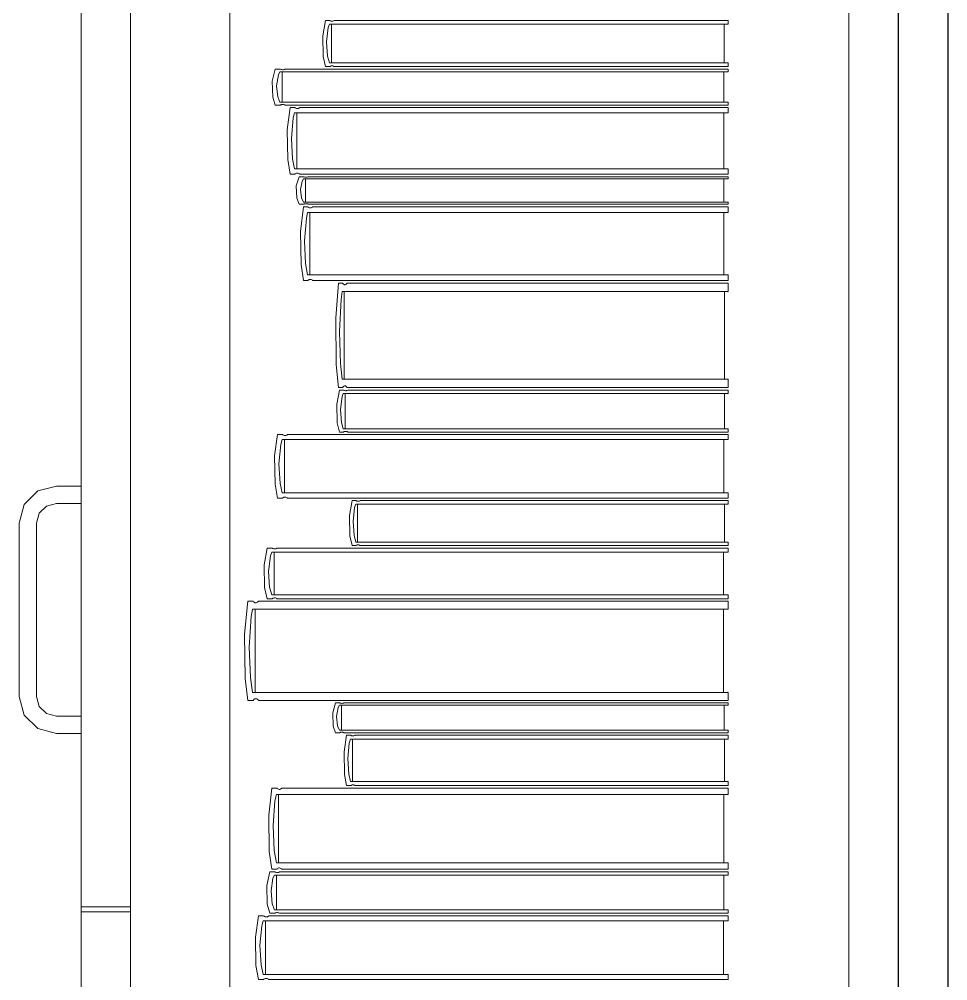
# Model space of a CAD drawing. Header units: inches. Extents: x -38 to 5698, y -33 to 92.
# Drawn here: x 228.6741 to 229.0491, y 33.8359 to 34.2242 of the extents above; entities that cross this region are included whole.
import ezdxf

# ---------------------------------------------------------------- set-up
doc = ezdxf.new("R2010")
doc.units = ezdxf.units.IN
doc.header["$MEASUREMENT"] = 0
doc.set_wipeout_variables(frame=1)
doc.linetypes.add('Wipeout_Contour', pattern=[1, 0, -1])
doc.layers.add('Interior - Mobiliario', color=7, linetype='Continuous')

msp = doc.modelspace()

# ---------------------------------------------------------------- linework, layer by layer
at = {"layer": 'Interior - Mobiliario', "color": 175, "linetype": 'Continuous', "lineweight": 13}
for p, q in [((228.69912, 34.98472), (228.69912, 33.48472)), ((228.69912, 33.50472), (228.69912, 34.96472)), ((228.69912, 33.50472), (228.69912, 34.96472)), ((228.71912, 33.50472), (228.71912, 34.96472)), ((228.71912, 33.50472), (228.71912, 34.96472)), ((228.71912, 33.50472), (228.71912, 34.96472)), ((229.02912, 34.96472), (229.02912, 33.50472)), ((228.71912, 33.52472), (228.71912, 34.94472)), ((228.75912, 34.94472), (228.75912, 33.52472)), ((229.00912, 33.52472), (229.00912, 34.94472)), ((228.69912, 34.22472), (228.69912, 33.86572)), ((228.71912, 34.22472), (228.71912, 33.86572)), ((228.79669, 34.2175), (228.79778, 34.22372)), ((228.79778, 34.22372), (228.79955, 34.22372)), ((228.79892, 34.22081), (228.79824, 34.21509)), ((228.7994, 34.22222), (228.79892, 34.22081)), ((228.96046, 34.22222), (228.7994, 34.22222)), ((228.79955, 34.22372), (228.79968, 34.22362)), ((228.79968, 34.22362), (228.79989, 34.22351)), ((228.79989, 34.22351), (228.80012, 34.22344)), ((228.80012, 34.22344), (228.80035, 34.2234)), ((228.80022, 34.20656), (228.80022, 34.22222)), ((228.80035, 34.2234), (228.80059, 34.22341)), ((228.80059, 34.22341), (228.80083, 34.22345)), ((228.80083, 34.22345), (228.80105, 34.22353)), ((228.80105, 34.22353), (228.80126, 34.22364)), ((228.80126, 34.22364), (228.80135, 34.22372)), ((228.80135, 34.22372), (228.96046, 34.22372)), ((228.95883, 34.22222), (228.95883, 34.20656)), ((228.96046, 34.22372), (228.96046, 34.22222)), ((228.79689, 34.20916), (228.79669, 34.2175)), ((228.79824, 34.21509), (228.79866, 34.20935)), ((228.79778, 34.20507), (228.79689, 34.20916)), ((228.79866, 34.20935), (228.7994, 34.20656)), ((228.79955, 34.20507), (228.79778, 34.20507)), ((228.7994, 34.20656), (228.96046, 34.20656)), ((228.79964, 34.20514), (228.79955, 34.20507)), ((228.79984, 34.20525), (228.79964, 34.20514)), ((228.80007, 34.20533), (228.79984, 34.20525)), ((228.8003, 34.20538), (228.80007, 34.20533)), ((228.80054, 34.20538), (228.8003, 34.20538)), ((228.80078, 34.20535), (228.80054, 34.20538)), ((228.801, 34.20528), (228.80078, 34.20535)), ((228.80121, 34.20517), (228.801, 34.20528)), ((228.80135, 34.20507), (228.80121, 34.20517)), ((228.96046, 34.20507), (228.80135, 34.20507)), ((228.96046, 34.20656), (228.96046, 34.20507)), ((228.7763, 34.19923), (228.77753, 34.20407)), ((228.77753, 34.20407), (228.77952, 34.20407)), ((228.77882, 34.20181), (228.77805, 34.19735)), ((228.77936, 34.20291), (228.77882, 34.20181)), ((228.96046, 34.20291), (228.77936, 34.20291)), ((228.77952, 34.20407), (228.77967, 34.20399)), ((228.77967, 34.20399), (228.7799, 34.20391)), ((228.7799, 34.20391), (228.78016, 34.20385)), ((228.78016, 34.20385), (228.78043, 34.20383)), ((228.78027, 34.19071), (228.78027, 34.20291)), ((228.78043, 34.20383), (228.7807, 34.20383)), ((228.7807, 34.20383), (228.78096, 34.20386)), ((228.78096, 34.20386), (228.78121, 34.20392)), ((228.78121, 34.20392), (228.78144, 34.20401)), ((228.78144, 34.20401), (228.78154, 34.20407)), ((228.78154, 34.20407), (228.96046, 34.20407)), ((228.95863, 34.20291), (228.95863, 34.19071)), ((228.96046, 34.20407), (228.96046, 34.20291)), ((228.77653, 34.19273), (228.7763, 34.19923)), ((228.77805, 34.19735), (228.77852, 34.19289)), ((228.77753, 34.18955), (228.77653, 34.19273)), ((228.77952, 34.18955), (228.77753, 34.18955)), ((228.77852, 34.19289), (228.77936, 34.19071)), ((228.77936, 34.19071), (228.96046, 34.19071)), ((228.77962, 34.18961), (228.77952, 34.18955)), ((228.77985, 34.18969), (228.77962, 34.18961)), ((228.7801, 34.18976), (228.77985, 34.18969)), ((228.78037, 34.18979), (228.7801, 34.18976)), ((228.78064, 34.18979), (228.78037, 34.18979)), ((228.7809, 34.18977), (228.78064, 34.18979)), ((228.78116, 34.18971), (228.7809, 34.18977)), ((228.78139, 34.18963), (228.78116, 34.18971)), ((228.78154, 34.18955), (228.78139, 34.18963)), ((228.96046, 34.18955), (228.78154, 34.18955)), ((228.96046, 34.19071), (228.96046, 34.18955)), ((228.78235, 34.17957), (228.78354, 34.18855)), ((228.78354, 34.18855), (228.78546, 34.18855)), ((228.78531, 34.1864), (228.78478, 34.18435)), ((228.96046, 34.1864), (228.78531, 34.1864)), ((228.78546, 34.18855), (228.78561, 34.18841)), ((228.78561, 34.18841), (228.78584, 34.18825)), ((228.78584, 34.18825), (228.78608, 34.18815)), ((228.78608, 34.18815), (228.78634, 34.1881)), ((228.78619, 34.16378), (228.78619, 34.1864)), ((228.78619, 34.1864), (228.95869, 34.1864)), ((228.78634, 34.1881), (228.7866, 34.18811)), ((228.7866, 34.18811), (228.78686, 34.18817)), ((228.78686, 34.18817), (228.7871, 34.18828)), ((228.7871, 34.18828), (228.78732, 34.18845)), ((228.78732, 34.18845), (228.78742, 34.18855)), ((228.78742, 34.18855), (228.96046, 34.18855)), ((228.95869, 34.1864), (228.95869, 34.16378)), ((228.96046, 34.18855), (228.96046, 34.1864)), ((228.78478, 34.18435), (228.78404, 34.1761)), ((228.78257, 34.16753), (228.78235, 34.17957)), ((228.78404, 34.1761), (228.78449, 34.16781)), ((228.78354, 34.16162), (228.78257, 34.16753)), ((228.78449, 34.16781), (228.78531, 34.16378)), ((228.78531, 34.16378), (228.96046, 34.16378)), ((228.78578, 34.16189), (228.78556, 34.16173)), ((228.78603, 34.162), (228.78578, 34.16189)), ((228.78628, 34.16207), (228.78603, 34.162)), ((228.95869, 34.16378), (228.78619, 34.16378)), ((228.78654, 34.16207), (228.78628, 34.16207)), ((228.7868, 34.16202), (228.78654, 34.16207)), ((228.78705, 34.16192), (228.7868, 34.16202)), ((228.78728, 34.16177), (228.78705, 34.16192)), ((228.96046, 34.16378), (228.96046, 34.16162)), ((228.78546, 34.16162), (228.78354, 34.16162)), ((228.78556, 34.16173), (228.78546, 34.16162)), ((228.78602, 34.15692), (228.78719, 34.16062)), ((228.78719, 34.16062), (228.78907, 34.16062)), ((228.78742, 34.16162), (228.78728, 34.16177)), ((228.96046, 34.16162), (228.78742, 34.16162)), ((228.78841, 34.15889), (228.78768, 34.15548)), ((228.78892, 34.15973), (228.78841, 34.15889)), ((228.96046, 34.15973), (228.78892, 34.15973)), ((228.78907, 34.16062), (228.78921, 34.16056)), ((228.78921, 34.16056), (228.78944, 34.1605)), ((228.78944, 34.1605), (228.78968, 34.16046)), ((228.78968, 34.16046), (228.78993, 34.16044)), ((228.78979, 34.1504), (228.78979, 34.15973)), ((228.78993, 34.16044), (228.79019, 34.16044)), ((228.79019, 34.16044), (228.79044, 34.16046)), ((228.79044, 34.16046), (228.79067, 34.16051)), ((228.79067, 34.16051), (228.79089, 34.16058)), ((228.79089, 34.16058), (228.79099, 34.16062)), ((228.79099, 34.16062), (228.96046, 34.16062)), ((228.95873, 34.15973), (228.95873, 34.1504)), ((228.96046, 34.16062), (228.96046, 34.15973)), ((228.78624, 34.15194), (228.78602, 34.15692)), ((228.78768, 34.15548), (228.78812, 34.15206)), ((228.78719, 34.14951), (228.78624, 34.15194)), ((228.78812, 34.15206), (228.78892, 34.1504)), ((228.78892, 34.1504), (228.96046, 34.1504)), ((228.96046, 34.1504), (228.96046, 34.14951)), ((228.78907, 34.14951), (228.78719, 34.14951)), ((228.78771, 34.13856), (228.78886, 34.14851)), ((228.78886, 34.14851), (228.79073, 34.14851)), ((228.78917, 34.14955), (228.78907, 34.14951)), ((228.78939, 34.14962), (228.78917, 34.14955)), ((228.78962, 34.14967), (228.78939, 34.14962)), ((228.78987, 34.14969), (228.78962, 34.14967)), ((228.79013, 34.14969), (228.78987, 34.14969)), ((228.79038, 34.14967), (228.79013, 34.14969)), ((228.79062, 34.14963), (228.79038, 34.14967)), ((228.79085, 34.14957), (228.79062, 34.14963)), ((228.79073, 34.14851), (228.79087, 34.14835)), ((228.79099, 34.14951), (228.79085, 34.14957)), ((228.79087, 34.14835), (228.79109, 34.14818)), ((228.96046, 34.14951), (228.79099, 34.14951)), ((228.79109, 34.14818), (228.79133, 34.14806)), ((228.79133, 34.14806), (228.79158, 34.14801)), ((228.79158, 34.14801), (228.79183, 34.14802)), ((228.79183, 34.14802), (228.79208, 34.14808)), ((228.79208, 34.14808), (228.79231, 34.14821)), ((228.79231, 34.14821), (228.79253, 34.14839)), ((228.79253, 34.14839), (228.79263, 34.14851)), ((228.79263, 34.14851), (228.96046, 34.14851)), ((228.96046, 34.14851), (228.96046, 34.14612)), ((228.79007, 34.14386), (228.78935, 34.13471)), ((228.79058, 34.14612), (228.79007, 34.14386)), ((228.96046, 34.14612), (228.79058, 34.14612)), ((228.79143, 34.12106), (228.79143, 34.14612)), ((228.95874, 34.14612), (228.95874, 34.12106)), ((228.78792, 34.12522), (228.78771, 34.13856)), ((228.78935, 34.13471), (228.78979, 34.12553)), ((228.78886, 34.11867), (228.78792, 34.12522)), ((228.78979, 34.12553), (228.79058, 34.12106)), ((228.79058, 34.12106), (228.96046, 34.12106)), ((228.79152, 34.11916), (228.79127, 34.1191)), ((228.79177, 34.11917), (228.79152, 34.11916)), ((228.79202, 34.11912), (228.79177, 34.11917)), ((228.96046, 34.12106), (228.96046, 34.11867)), ((228.79073, 34.11867), (228.78886, 34.11867)), ((228.79082, 34.11879), (228.79073, 34.11867)), ((228.79104, 34.11897), (228.79082, 34.11879)), ((228.79127, 34.1191), (228.79104, 34.11897)), ((228.79226, 34.119), (228.79202, 34.11912)), ((228.79249, 34.11883), (228.79226, 34.119)), ((228.79263, 34.11867), (228.79249, 34.11883)), ((228.96046, 34.11867), (228.79263, 34.11867)), ((228.80196, 34.1036), (228.80302, 34.11767)), ((228.80302, 34.11767), (228.80473, 34.11767)), ((228.80473, 34.11767), (228.80486, 34.11745)), ((228.80486, 34.11745), (228.80506, 34.11721)), ((228.80506, 34.11721), (228.80528, 34.11704)), ((228.80528, 34.11704), (228.80551, 34.11697)), ((228.80551, 34.11697), (228.80574, 34.11698)), ((228.80574, 34.11698), (228.80597, 34.11707)), ((228.80597, 34.11707), (228.80619, 34.11725)), ((228.80619, 34.11725), (228.80639, 34.11751)), ((228.80639, 34.11751), (228.80647, 34.11767)), ((228.80647, 34.11767), (228.96046, 34.11767)), ((228.96046, 34.11767), (228.96046, 34.1143)), ((228.80459, 34.1143), (228.80413, 34.1111)), ((228.96046, 34.1143), (228.80459, 34.1143)), ((228.80538, 34.07885), (228.80538, 34.1143)), ((228.95888, 34.1143), (228.95888, 34.07885)), ((228.80413, 34.1111), (228.80347, 34.09816)), ((228.80216, 34.08473), (228.80196, 34.1036)), ((228.80347, 34.09816), (228.80387, 34.08517)), ((228.80302, 34.07548), (228.80216, 34.08473)), ((228.80387, 34.08517), (228.80459, 34.07885)), ((228.80459, 34.07885), (228.96046, 34.07885)), ((228.96046, 34.07885), (228.96046, 34.07548)), ((228.80235, 34.06882), (228.80341, 34.07448)), ((228.80473, 34.07548), (228.80302, 34.07548)), ((228.80341, 34.07448), (228.80511, 34.07448)), ((228.80498, 34.07312), (228.80451, 34.07183)), ((228.80482, 34.07564), (228.80473, 34.07548)), ((228.80502, 34.0759), (228.80482, 34.07564)), ((228.96046, 34.07312), (228.80498, 34.07312)), ((228.80523, 34.07608), (228.80502, 34.0759)), ((228.80511, 34.07448), (228.80524, 34.07439)), ((228.80546, 34.07617), (228.80523, 34.07608)), ((228.80524, 34.07439), (228.80544, 34.07429)), ((228.80544, 34.07429), (228.80566, 34.07423)), ((228.80569, 34.07618), (228.80546, 34.07617)), ((228.80566, 34.07423), (228.80589, 34.0742)), ((228.80592, 34.07611), (228.80569, 34.07618)), ((228.80576, 34.05886), (228.80576, 34.07312)), ((228.80589, 34.0742), (228.80612, 34.0742)), ((228.80614, 34.07595), (228.80592, 34.07611)), ((228.80612, 34.0742), (228.80635, 34.07424)), ((228.80634, 34.07571), (228.80614, 34.07595)), ((228.80647, 34.07548), (228.80634, 34.07571)), ((228.80635, 34.07424), (228.80657, 34.07431)), ((228.96046, 34.07548), (228.80647, 34.07548)), ((228.80657, 34.07431), (228.80676, 34.07441)), ((228.80676, 34.07441), (228.80685, 34.07448)), ((228.80685, 34.07448), (228.96046, 34.07448)), ((228.95889, 34.07312), (228.95889, 34.05886)), ((228.96046, 34.07448), (228.96046, 34.07312)), ((228.80255, 34.06122), (228.80235, 34.06882)), ((228.80451, 34.07183), (228.80385, 34.06663)), ((228.80385, 34.06663), (228.80425, 34.0614)), ((228.80341, 34.0575), (228.80255, 34.06122)), ((228.80425, 34.0614), (228.80498, 34.05886)), ((228.80511, 34.0575), (228.80341, 34.0575)), ((228.80498, 34.05886), (228.96046, 34.05886)), ((228.8052, 34.05756), (228.80511, 34.0575)), ((228.8054, 34.05767), (228.8052, 34.05756)), ((228.80561, 34.05774), (228.8054, 34.05767)), ((228.80584, 34.05778), (228.80561, 34.05774)), ((228.80607, 34.05778), (228.80584, 34.05778)), ((228.8063, 34.05775), (228.80607, 34.05778)), ((228.80652, 34.05769), (228.8063, 34.05775)), ((228.80672, 34.05759), (228.80652, 34.05769)), ((228.80685, 34.0575), (228.80672, 34.05759)), ((228.96046, 34.0575), (228.80685, 34.0575)), ((228.96046, 34.05886), (228.96046, 34.0575)), ((228.77725, 34.04794), (228.77847, 34.0565)), ((228.77847, 34.0565), (228.78045, 34.0565)), ((228.78029, 34.05445), (228.77975, 34.0525)), ((228.96046, 34.05445), (228.78029, 34.05445)), ((228.78045, 34.0565), (228.7806, 34.05636)), ((228.7806, 34.05636), (228.78083, 34.05621)), ((228.78083, 34.05621), (228.78109, 34.05612)), ((228.78109, 34.05612), (228.78135, 34.05607)), ((228.7812, 34.0329), (228.7812, 34.05445)), ((228.78135, 34.05607), (228.78162, 34.05608)), ((228.78162, 34.05608), (228.78188, 34.05613)), ((228.78188, 34.05613), (228.78213, 34.05624)), ((228.78213, 34.05624), (228.78236, 34.0564)), ((228.78236, 34.0564), (228.78247, 34.0565)), ((228.78247, 34.0565), (228.96046, 34.0565)), ((228.95864, 34.05445), (228.95864, 34.0329)), ((228.96046, 34.0565), (228.96046, 34.05445)), ((228.77975, 34.0525), (228.77899, 34.04463)), ((228.77748, 34.03647), (228.77725, 34.04794)), ((228.77899, 34.04463), (228.77946, 34.03674)), ((228.68162, 34.03371), (228.68912, 34.03572)), ((228.68912, 34.03572), (228.69912, 34.03572)), ((228.69912, 34.03572), (228.69912, 34.02872)), ((228.77847, 34.03084), (228.77748, 34.03647)), ((228.77946, 34.03674), (228.78029, 34.0329)), ((228.67612, 34.02822), (228.68162, 34.03371)), ((228.78045, 34.03084), (228.77847, 34.03084)), ((228.78029, 34.0329), (228.96046, 34.0329)), ((228.78055, 34.03094), (228.78045, 34.03084)), ((228.78078, 34.0311), (228.78055, 34.03094)), ((228.78103, 34.03121), (228.78078, 34.0311)), ((228.78129, 34.03127), (228.78103, 34.03121)), ((228.78156, 34.03127), (228.78129, 34.03127)), ((228.78183, 34.03123), (228.78156, 34.03127)), ((228.78208, 34.03113), (228.78183, 34.03123)), ((228.78232, 34.03098), (228.78208, 34.03113)), ((228.78247, 34.03084), (228.78232, 34.03098)), ((228.96046, 34.03084), (228.78247, 34.03084)), ((228.80749, 34.02378), (228.80851, 34.02984)), ((228.80851, 34.02984), (228.81016, 34.02984)), ((228.81016, 34.02984), (228.81028, 34.02975)), ((228.81176, 34.02977), (228.81184, 34.02984)), ((228.81184, 34.02984), (228.96046, 34.02984)), ((228.96046, 34.0329), (228.96046, 34.03084)), ((228.96046, 34.02984), (228.96046, 34.02839)), ((228.67412, 34.02072), (228.67612, 34.02822)), ((228.68512, 34.02764), (228.68219, 34.02472)), ((228.68912, 34.02872), (228.68512, 34.02764)), ((228.69912, 34.02872), (228.68912, 34.02872)), ((228.80957, 34.02701), (228.80894, 34.02143)), ((228.81003, 34.02839), (228.80957, 34.02701)), ((228.96046, 34.02839), (228.81003, 34.02839)), ((228.81028, 34.02975), (228.81048, 34.02964)), ((228.81048, 34.02964), (228.81069, 34.02957)), ((228.81069, 34.02957), (228.81091, 34.02954)), ((228.81079, 34.01311), (228.81079, 34.02839)), ((228.81091, 34.02954), (228.81114, 34.02954)), ((228.81114, 34.02954), (228.81136, 34.02959)), ((228.81136, 34.02959), (228.81156, 34.02966)), ((228.81156, 34.02966), (228.81176, 34.02977)), ((228.95894, 34.02839), (228.95894, 34.01311)), ((228.68219, 34.02472), (228.68112, 34.02072)), ((228.80767, 34.01564), (228.80749, 34.02378)), ((228.67412, 33.95072), (228.67412, 34.02072)), ((228.68112, 34.02072), (228.68112, 33.95072)), ((228.80894, 34.02143), (228.80933, 34.01583)), ((228.80851, 34.01165), (228.80767, 34.01564)), ((228.80933, 34.01583), (228.81003, 34.01311)), ((228.77297, 34.00383), (228.77422, 34.01065)), ((228.77422, 34.01065), (228.77624, 34.01065)), ((228.77624, 34.01065), (228.7764, 34.01054)), ((228.7764, 34.01054), (228.77664, 34.01042)), ((228.77664, 34.01042), (228.7769, 34.01035)), ((228.77771, 34.01036), (228.77797, 34.01045)), ((228.77797, 34.01045), (228.7782, 34.01057)), ((228.7782, 34.01057), (228.77831, 34.01065)), ((228.77831, 34.01065), (228.96046, 34.01065)), ((228.81016, 34.01165), (228.80851, 34.01165)), ((228.81003, 34.01311), (228.96046, 34.01311)), ((228.81024, 34.01172), (228.81016, 34.01165)), ((228.81043, 34.01183), (228.81024, 34.01172)), ((228.81064, 34.01191), (228.81043, 34.01183)), ((228.81086, 34.01195), (228.81064, 34.01191)), ((228.81109, 34.01195), (228.81086, 34.01195)), ((228.81131, 34.01192), (228.81109, 34.01195)), ((228.81152, 34.01185), (228.81131, 34.01192)), ((228.81172, 34.01175), (228.81152, 34.01185)), ((228.81184, 34.01165), (228.81172, 34.01175)), ((228.96046, 34.01165), (228.81184, 34.01165)), ((228.96046, 34.01311), (228.96046, 34.01165)), ((228.96046, 34.01065), (228.96046, 34.00901)), ((228.77553, 34.00746), (228.77475, 34.00119)), ((228.77608, 34.00901), (228.77553, 34.00746)), ((228.96046, 34.00901), (228.77608, 34.00901)), ((228.7769, 34.01035), (228.77717, 34.01031)), ((228.77701, 33.99184), (228.77701, 34.00901)), ((228.77717, 34.01031), (228.77744, 34.01031)), ((228.77744, 34.01031), (228.77771, 34.01036)), ((228.9586, 34.00901), (228.9586, 33.99184)), ((228.7732, 33.99469), (228.77297, 34.00383)), ((228.77475, 34.00119), (228.77522, 33.9949)), ((228.77522, 33.9949), (228.77608, 33.99184)), ((228.77422, 33.9902), (228.7732, 33.99469)), ((228.77608, 33.99184), (228.96046, 33.99184)), ((228.96046, 33.99184), (228.96046, 33.9902)), ((228.76515, 33.97584), (228.76645, 33.9892)), ((228.76645, 33.9892), (228.76856, 33.9892)), ((228.76856, 33.9892), (228.76872, 33.98899)), ((228.76872, 33.98899), (228.76897, 33.98876)), ((228.76897, 33.98876), (228.76924, 33.98861)), ((228.76924, 33.98861), (228.76952, 33.98853)), ((228.76952, 33.98853), (228.76981, 33.98854)), ((228.76981, 33.98854), (228.77009, 33.98863)), ((228.77009, 33.98863), (228.77035, 33.9888)), ((228.77035, 33.9888), (228.7706, 33.98905)), ((228.7706, 33.98905), (228.77071, 33.9892)), ((228.77071, 33.9892), (228.96046, 33.9892)), ((228.77624, 33.9902), (228.77422, 33.9902)), ((228.77635, 33.99028), (228.77624, 33.9902)), ((228.77658, 33.9904), (228.77635, 33.99028)), ((228.77684, 33.99049), (228.77658, 33.9904)), ((228.77711, 33.99054), (228.77684, 33.99049)), ((228.77738, 33.99054), (228.77711, 33.99054)), ((228.77765, 33.99051), (228.77738, 33.99054)), ((228.77791, 33.99043), (228.77765, 33.99051)), ((228.77815, 33.99031), (228.77791, 33.99043)), ((228.77831, 33.9902), (228.77815, 33.99031)), ((228.96046, 33.9902), (228.77831, 33.9902)), ((228.96046, 33.9892), (228.96046, 33.986)), ((228.76839, 33.986), (228.76781, 33.98296)), ((228.96046, 33.986), (228.76839, 33.986)), ((228.76936, 33.95235), (228.76936, 33.986)), ((228.95852, 33.986), (228.95852, 33.95235)), ((228.76781, 33.98296), (228.767, 33.97068)), ((228.76539, 33.95793), (228.76515, 33.97584)), ((228.767, 33.97068), (228.7675, 33.95835)), ((228.76645, 33.94915), (228.76539, 33.95793)), ((228.7675, 33.95835), (228.76839, 33.95235)), ((228.76839, 33.95235), (228.96046, 33.95235)), ((228.96046, 33.95235), (228.96046, 33.94915)), ((228.67612, 33.94322), (228.67412, 33.95072)), ((228.68112, 33.95072), (228.68219, 33.94672)), ((228.76856, 33.94915), (228.76645, 33.94915)), ((228.76867, 33.9493), (228.76856, 33.94915)), ((228.76891, 33.94955), (228.76867, 33.9493)), ((228.76918, 33.94972), (228.76891, 33.94955)), ((228.76946, 33.94981), (228.76918, 33.94972)), ((228.76974, 33.94982), (228.76946, 33.94981)), ((228.77003, 33.94974), (228.76974, 33.94982)), ((228.7703, 33.94959), (228.77003, 33.94974)), ((228.77055, 33.94936), (228.7703, 33.94959)), ((228.77071, 33.94915), (228.77055, 33.94936)), ((228.96046, 33.94915), (228.77071, 33.94915)), ((228.68219, 33.94672), (228.68512, 33.94379)), ((228.80077, 33.94413), (228.80183, 33.94815)), ((228.80183, 33.94815), (228.80356, 33.94815)), ((228.80295, 33.94627), (228.80229, 33.94258)), ((228.80342, 33.94718), (228.80295, 33.94627)), ((228.96046, 33.94718), (228.80342, 33.94718)), ((228.80356, 33.94815), (228.80369, 33.94808)), ((228.80369, 33.94808), (228.80389, 33.94801)), ((228.80389, 33.94801), (228.80411, 33.94797)), ((228.80411, 33.94797), (228.80434, 33.94795)), ((228.80421, 33.93707), (228.80421, 33.94718)), ((228.80434, 33.94795), (228.80458, 33.94795)), ((228.80458, 33.94795), (228.80481, 33.94798)), ((228.80481, 33.94798), (228.80503, 33.94803)), ((228.80503, 33.94803), (228.80523, 33.9481)), ((228.80523, 33.9481), (228.80531, 33.94815)), ((228.80531, 33.94815), (228.96046, 33.94815)), ((228.95887, 33.94718), (228.95887, 33.93707)), ((228.96046, 33.94815), (228.96046, 33.94718)), ((228.68162, 33.93773), (228.67612, 33.94322)), ((228.68512, 33.94379), (228.68912, 33.94272)), ((228.68912, 33.94272), (228.69912, 33.94272)), ((228.69912, 33.94272), (228.69912, 33.93572)), ((228.80096, 33.93875), (228.80077, 33.94413)), ((228.80229, 33.94258), (228.80269, 33.93888)), ((228.68912, 33.93572), (228.68162, 33.93773)), ((228.80183, 33.93611), (228.80096, 33.93875)), ((228.80269, 33.93888), (228.80342, 33.93707)), ((228.80342, 33.93707), (228.96046, 33.93707)), ((228.96046, 33.93707), (228.96046, 33.93611)), ((228.69912, 33.93572), (228.68912, 33.93572)), ((228.80356, 33.93611), (228.80183, 33.93611)), ((228.80364, 33.93616), (228.80356, 33.93611)), ((228.80385, 33.93623), (228.80364, 33.93616)), ((228.80406, 33.93628), (228.80385, 33.93623)), ((228.80429, 33.93631), (228.80406, 33.93628)), ((228.80453, 33.93631), (228.80429, 33.93631)), ((228.80476, 33.93629), (228.80453, 33.93631)), ((228.80498, 33.93624), (228.80476, 33.93629)), ((228.80518, 33.93617), (228.80498, 33.93624)), ((228.80531, 33.93611), (228.80518, 33.93617)), ((228.96046, 33.93611), (228.80531, 33.93611)), ((228.80531, 33.92831), (228.80634, 33.93511)), ((228.80634, 33.93511), (228.80802, 33.93511)), ((228.80789, 33.93348), (228.80743, 33.93193)), ((228.96046, 33.93348), (228.80789, 33.93348)), ((228.80802, 33.93511), (228.80815, 33.935)), ((228.80815, 33.935), (228.80835, 33.93488)), ((228.80835, 33.93488), (228.80856, 33.93481)), ((228.80856, 33.93481), (228.80878, 33.93477)), ((228.80866, 33.91636), (228.80866, 33.93348)), ((228.80878, 33.93477), (228.80901, 33.93477)), ((228.80901, 33.93477), (228.80923, 33.93482)), ((228.80923, 33.93482), (228.80945, 33.93491)), ((228.80945, 33.93491), (228.80964, 33.93503)), ((228.80964, 33.93503), (228.80973, 33.93511)), ((228.80973, 33.93511), (228.96046, 33.93511)), ((228.95892, 33.93348), (228.95892, 33.91636)), ((228.96046, 33.93511), (228.96046, 33.93348)), ((228.80743, 33.93193), (228.80679, 33.92569)), ((228.8055, 33.9192), (228.80531, 33.92831)), ((228.80679, 33.92569), (228.80718, 33.91941)), ((228.80634, 33.91473), (228.8055, 33.9192)), ((228.80718, 33.91941), (228.80789, 33.91636)), ((228.77488, 33.90279), (228.77612, 33.91373)), ((228.77612, 33.91373), (228.77812, 33.91373)), ((228.77812, 33.91373), (228.77827, 33.91355)), ((228.77827, 33.91355), (228.77851, 33.91337)), ((228.77851, 33.91337), (228.77877, 33.91324)), ((228.77957, 33.91326), (228.77983, 33.9134)), ((228.77983, 33.9134), (228.78006, 33.9136)), ((228.78006, 33.9136), (228.78016, 33.91373)), ((228.78016, 33.91373), (228.96046, 33.91373)), ((228.80802, 33.91473), (228.80634, 33.91473)), ((228.80789, 33.91636), (228.96046, 33.91636)), ((228.80811, 33.91481), (228.80802, 33.91473)), ((228.8083, 33.91493), (228.80811, 33.91481)), ((228.80851, 33.91502), (228.8083, 33.91493)), ((228.80873, 33.91507), (228.80851, 33.91502)), ((228.80896, 33.91507), (228.80873, 33.91507)), ((228.80919, 33.91503), (228.80896, 33.91507)), ((228.8094, 33.91496), (228.80919, 33.91503)), ((228.8096, 33.91484), (228.8094, 33.91496)), ((228.80973, 33.91473), (228.8096, 33.91484)), ((228.96046, 33.91473), (228.80973, 33.91473)), ((228.96046, 33.91636), (228.96046, 33.91473)), ((228.96046, 33.91373), (228.96046, 33.91111)), ((228.77796, 33.91111), (228.77741, 33.90862)), ((228.96046, 33.91111), (228.77796, 33.91111)), ((228.77877, 33.91324), (228.77904, 33.91318)), ((228.77888, 33.88356), (228.77888, 33.91111)), ((228.77904, 33.91318), (228.77931, 33.91319)), ((228.77931, 33.91319), (228.77957, 33.91326)), ((228.95861, 33.91111), (228.95861, 33.88356)), ((228.77741, 33.90862), (228.77664, 33.89856)), ((228.77511, 33.88813), (228.77488, 33.90279)), ((228.77664, 33.89856), (228.77711, 33.88847)), ((228.77612, 33.88093), (228.77511, 33.88813)), ((228.77711, 33.88847), (228.77796, 33.88356)), ((228.77796, 33.88356), (228.96046, 33.88356)), ((228.96046, 33.88356), (228.96046, 33.88093)), ((228.77406, 33.87434), (228.7753, 33.87993)), ((228.7753, 33.87993), (228.77731, 33.87993)), ((228.77812, 33.88093), (228.77612, 33.88093)), ((228.77715, 33.87859), (228.7766, 33.87732)), ((228.96046, 33.87859), (228.77715, 33.87859)), ((228.77731, 33.87993), (228.77747, 33.87984)), ((228.77747, 33.87984), (228.77771, 33.87975)), ((228.77771, 33.87975), (228.77796, 33.87968)), ((228.77796, 33.87968), (228.77823, 33.87965)), ((228.77808, 33.86451), (228.77808, 33.87859)), ((228.77822, 33.88106), (228.77812, 33.88093)), ((228.77846, 33.88126), (228.77822, 33.88106)), ((228.77823, 33.87965), (228.77851, 33.87966)), ((228.77871, 33.8814), (228.77846, 33.88126)), ((228.77851, 33.87966), (228.77877, 33.87969)), ((228.77898, 33.88147), (228.77871, 33.8814)), ((228.77877, 33.87969), (228.77903, 33.87976)), ((228.77925, 33.88148), (228.77898, 33.88147)), ((228.77903, 33.87976), (228.77926, 33.87987)), ((228.77952, 33.88142), (228.77925, 33.88148)), ((228.77926, 33.87987), (228.77937, 33.87993)), ((228.77937, 33.87993), (228.96046, 33.87993)), ((228.77977, 33.8813), (228.77952, 33.88142)), ((228.78001, 33.88111), (228.77977, 33.8813)), ((228.78016, 33.88093), (228.78001, 33.88111)), ((228.96046, 33.88093), (228.78016, 33.88093)), ((228.95861, 33.87859), (228.95861, 33.86451)), ((228.96046, 33.87993), (228.96046, 33.87859)), ((228.7766, 33.87732), (228.77583, 33.87218)), ((228.77429, 33.86684), (228.77406, 33.87434)), ((228.77583, 33.87218), (228.7763, 33.86702)), ((228.7753, 33.86317), (228.77429, 33.86684)), ((228.7763, 33.86702), (228.77715, 33.86451)), ((228.69912, 33.86572), (228.71912, 33.86572)), ((228.69912, 33.50472), (228.69912, 33.86372)), ((228.69912, 33.86372), (228.71912, 33.86372)), ((228.71912, 33.50472), (228.71912, 33.86372)), ((228.77731, 33.86317), (228.7753, 33.86317)), ((228.77715, 33.86451), (228.96046, 33.86451)), ((228.77742, 33.86323), (228.77731, 33.86317)), ((228.77765, 33.86333), (228.77742, 33.86323)), ((228.77791, 33.8634), (228.77765, 33.86333)), ((228.77817, 33.86344), (228.77791, 33.8634)), ((228.77845, 33.86345), (228.77817, 33.86344)), ((228.77872, 33.86342), (228.77845, 33.86345)), ((228.77897, 33.86335), (228.77872, 33.86342)), ((228.77921, 33.86326), (228.77897, 33.86335)), ((228.77937, 33.86317), (228.77921, 33.86326)), ((228.96046, 33.86317), (228.77937, 33.86317)), ((228.96046, 33.86451), (228.96046, 33.86317)), ((228.76949, 33.85358), (228.77076, 33.86217)), ((228.77076, 33.86217), (228.77282, 33.86217)), ((228.77266, 33.86011), (228.77209, 33.85815)), ((228.96046, 33.86011), (228.77266, 33.86011)), ((228.77282, 33.86217), (228.77298, 33.86203)), ((228.77298, 33.86203), (228.77322, 33.86188)), ((228.77322, 33.86188), (228.77349, 33.86178)), ((228.77349, 33.86178), (228.77376, 33.86174)), ((228.7736, 33.83848), (228.7736, 33.86011)), ((228.77376, 33.86174), (228.77404, 33.86174)), ((228.77404, 33.86174), (228.77432, 33.8618)), ((228.77432, 33.8618), (228.77458, 33.86191)), ((228.77458, 33.86191), (228.77482, 33.86207)), ((228.77482, 33.86207), (228.77492, 33.86217)), ((228.77492, 33.86217), (228.96046, 33.86217)), ((228.95856, 33.86011), (228.95856, 33.83848)), ((228.96046, 33.86217), (228.96046, 33.86011)), ((228.77209, 33.85815), (228.7713, 33.85026)), ((228.76972, 33.84207), (228.76949, 33.85358)), ((228.7713, 33.85026), (228.77178, 33.84234)), ((228.77076, 33.83643), (228.76972, 33.84207)), ((228.77178, 33.84234), (228.77266, 33.83848)), ((228.77282, 33.83643), (228.77076, 33.83643)), ((228.77266, 33.83848), (228.96046, 33.83848)), ((228.77293, 33.83652), (228.77282, 33.83643)), ((228.77317, 33.83668), (228.77293, 33.83652)), ((228.77343, 33.83679), (228.77317, 33.83668)), ((228.7737, 33.83685), (228.77343, 33.83679)), ((228.77398, 33.83686), (228.7737, 33.83685)), ((228.77426, 33.83681), (228.77398, 33.83686)), ((228.77452, 33.83671), (228.77426, 33.83681)), ((228.77477, 33.83656), (228.77452, 33.83671)), ((228.77492, 33.83643), (228.77477, 33.83656)), ((228.96046, 33.83643), (228.77492, 33.83643)), ((228.96046, 33.83848), (228.96046, 33.83643))]:
    msp.add_line(p, q, dxfattribs=at)

# ---------------------------------------------------------------- wipeouts: each hides what was drawn before it
at = {"color": 254, "linetype": 'Wipeout_Contour', "lineweight": 0, "ltscale": 6610.128091}
msp.add_wipeout([(229.06912, 33.50472), (229.06912, 34.96472), (229.04912, 34.96472), (229.04912, 33.50472)], dxfattribs=at).dxf.layer = 'Interior - Mobiliario'

# ---------------------------------------------------------------- next in the draw order: linework, layer by layer
at = {"layer": 'Interior - Mobiliario', "color": 175, "linetype": 'Continuous', "lineweight": 13}
for p, q in [((229.04912, 33.48472), (229.04912, 34.98472)), ((229.04912, 34.96472), (229.04912, 33.50472)), ((229.04912, 34.96472), (229.04912, 33.50472)), ((229.04912, 34.94472), (229.04912, 33.52472))]:
    msp.add_line(p, q, dxfattribs=at)
at = {"layer": 'Interior - Mobiliario', "color": 175, "linetype": 'Continuous', "lineweight": 30}
msp.add_line((229.04912, 34.96472), (229.04912, 33.50472), dxfattribs=at)

# ---------------------------------------------------------------- next in the draw order: wipeouts: each hides what was drawn before it
at = {"color": 254, "linetype": 'Wipeout_Contour', "lineweight": 0, "ltscale": 6610.048108}
msp.add_wipeout([(229.02912, 33.50472), (229.04912, 33.50472), (229.04912, 34.96472), (229.02912, 34.96472)], dxfattribs=at).dxf.layer = 'Interior - Mobiliario'

# ---------------------------------------------------------------- next in the draw order: linework, layer by layer
at = {"layer": 'Interior - Mobiliario', "color": 175, "linetype": 'Continuous', "lineweight": 13}
for p, q in [((229.04912, 33.48472), (229.04912, 34.98472)), ((229.02912, 33.50472), (229.02912, 34.96472)), ((229.02912, 34.96472), (229.02912, 33.50472)), ((229.02912, 34.96472), (229.02912, 33.50472)), ((229.02912, 34.96472), (229.02912, 33.50472)), ((229.04912, 34.96472), (229.04912, 33.50472)), ((229.04912, 34.96472), (229.04912, 33.50472)), ((229.04912, 34.94472), (229.04912, 33.52472))]:
    msp.add_line(p, q, dxfattribs=at)
at = {"layer": 'Interior - Mobiliario', "color": 175, "linetype": 'Continuous', "lineweight": 30}
for p, q in [((229.02912, 34.96472), (229.02912, 33.50472)), ((229.04912, 34.96472), (229.04912, 33.50472))]:
    msp.add_line(p, q, dxfattribs=at)

doc.saveas('drawing.dxf')
